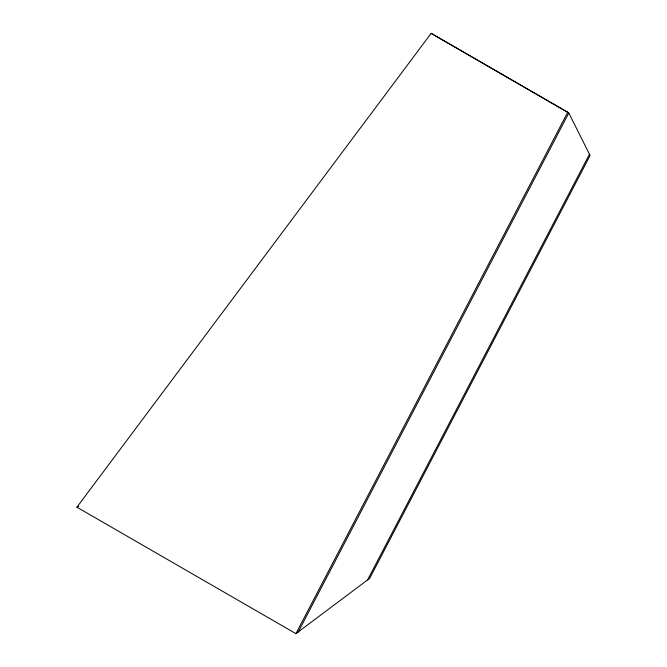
<?xml version="1.0" encoding="UTF-8"?>
<svg xmlns="http://www.w3.org/2000/svg" width="667" height="667" viewBox="0 0 667 667"><rect width="100%" height="100%" fill="white"/><g stroke="black" fill="none" stroke-linecap="round" stroke-linejoin="round"><path stroke-width="1" d="M295.931 633.65L567.75 112.223L431.14 33.35L76.905 507.195L295.931 633.65L369.668 578.356L590.095 155.503L568.793 112.99L567.75 112.223M298.157 632.158L568.793 112.99L431.14 33.35M367.584 579.923L589.47 154.26M76.905 507.195L78.631 506.336"/></g></svg>
